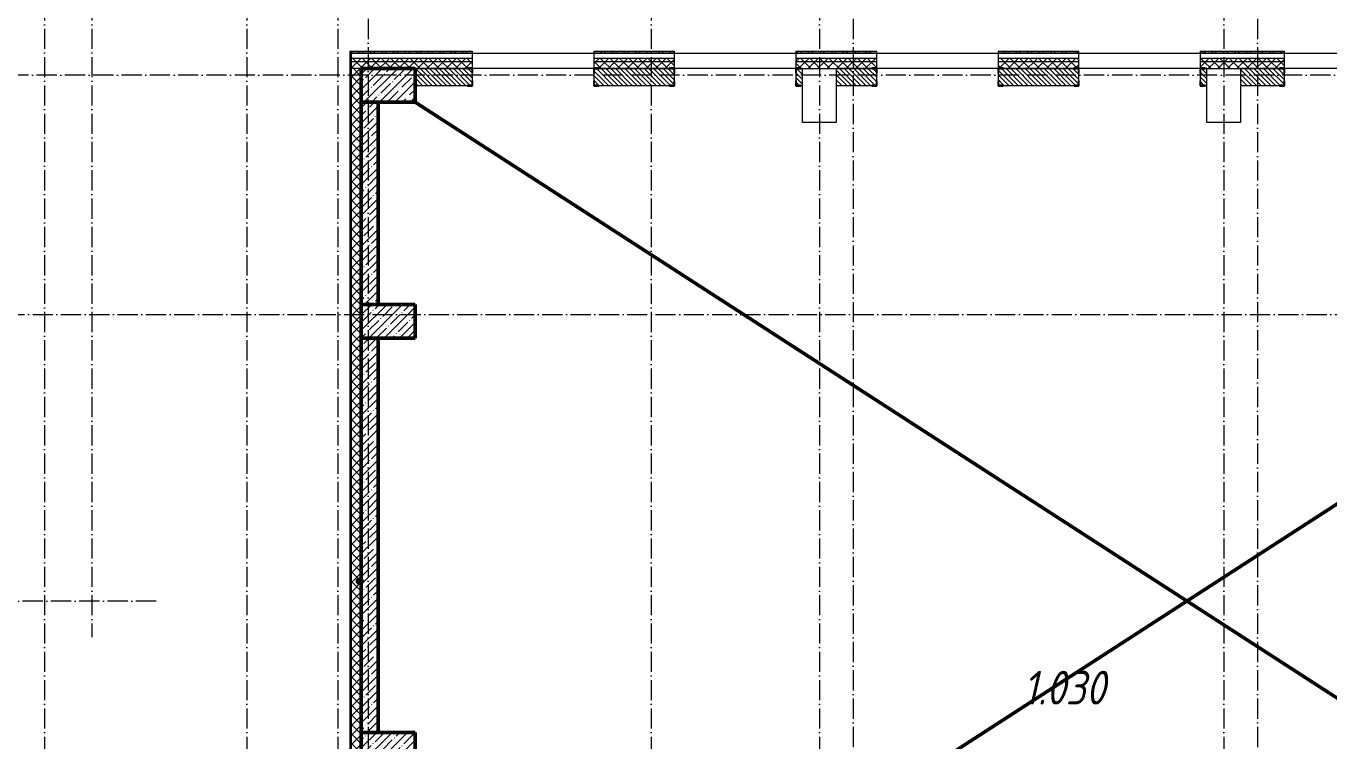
# Model space of a CAD drawing. Header units: millimetres. Extents: x -17017 to 628417, y -109036 to 199237.
# Drawn here: x 328996 to 348332, y -11157 to -552 of the extents above; entities that cross this region are included whole.
import ezdxf

# ---------------------------------------------------------------- set-up
doc = ezdxf.new("R2010")
doc.units = ezdxf.units.MM
doc.linetypes.add('50_200_ШТРИХ_1Т_ш5_п1_п1_', pattern=[700, 500, -100, 0, -100])
for name, color, linetype, lineweight in [('A-DETL-____-OTLN-1', 7, 'Continuous', 50), ('A-GENM-____-MCUT', 7, 'Continuous', 25), ('A-GENM-____-OTLN-1', 7, 'Continuous', 25), ('A-WALL-____-MCUT', 7, 'Continuous', 13), ('A-WALL-____-MCUT-1', 7, 'Continuous', 9), ('A-WALL-____-MCUT-2', 7, 'Continuous', 50), ('A-WALL-____-OTLN', 7, 'Continuous', 9), ('A-WALL-____-PATT-1', 7, 'Continuous', 9), ('A-WALL-FNSH-MCUT-1', 7, 'Continuous', 9), ('G-____-____-TEXT', 7, 'Continuous', 9), ('S-COLS-____-MCUT', 7, 'Continuous', 50), ('S-COLS-____-OTLN', 7, 'Continuous', 9), ('S-GRID-____-OTLN-1', 7, '50_200_ШТРИХ_1Т_ш5_п1_п1_', 9), ('Марки помещений', 7, 'Continuous', 9), ('стяжа', 7, 'Continuous', 30)]:
    doc.layers.add(name, color=color, linetype=linetype, lineweight=lineweight)
doc.styles.add('ISOCPEUR_I_2', font='isocpeui.ttf', dxfattribs={"width": 0.85, "height": 2.3})
pattern_1 = [(135, (283770.707, -86863.456), (-35.35534, -35.35534), [])]
pattern_2 = [(45, (283770.71, -86863.46), (-70.71068, 70.71068), []), (135, (283770.71, -86863.46), (-70.71068, -70.71068), [])]
pattern_3 = [(45, (283770.7, -86863.46), (-114.04925, 114.04925), []), (45, (283884.76, -86863.46), (-114.04925, 114.04925), [201.612, -40.322, 3.353, -36.97])]
pattern_4 = [(45, (283770.71, -86863.46), (-85.53659, 85.53659), []), (45, (283827.73, -86863.46), (-85.53659, 85.53659), [])]

# ---------------------------------------------------------------- blocks, each defined once
blk = doc.blocks.new('BSC_Колонна _Прямоугольная - 500х800-V12-АР1_План отверстий 3 этажа в осях 1-64_Ю-ЯЯ')
at = {"layer": 'S-COLS-____-OTLN'}
h = blk.add_hatch(dxfattribs=at)
h.set_pattern_fill('FP_18', color=256, style=0, pattern_type=2)
h.set_pattern_definition([(315, (-85431.04, 50600), (114.04925, 114.04925), []), (315, (-85431.04, 50485.95), (114.04925, 114.04925), [201.613, -40.323, 3.353, -36.97])])
h.paths.add_polyline_path([(-250, 400), (-250, -400), (250, -400), (250, 400)], flags=0)
at = {"layer": 'S-COLS-____-MCUT'}
for p, q in [((250, 400), (-250, 400)), ((-250, 400), (-250, -400)), ((250, -400), (250, 400)), ((-250, -400), (250, -400))]:
    blk.add_line(p, q, dxfattribs=at)
blk = doc.blocks.new('BSC_Колонна _Прямоугольная - 500х800-V75-АР1_План отверстий 3 этажа в осях 1-64_Ю-ЯЯ')
at = {"layer": 'S-COLS-____-OTLN'}
h = blk.add_hatch(dxfattribs=at)
h.set_pattern_fill('FP_84', color=256, style=0, pattern_type=2)
h.set_pattern_definition([(315, (-81931.04, 50600), (114.04925, 114.04925), []), (315, (-81931.04, 50485.95), (114.04925, 114.04925), [201.613, -40.323, 3.353, -36.97])])
h.paths.add_polyline_path([(-250, -400), (250, -400), (250, 400), (-250, 400)], flags=0)
at = {"layer": 'S-COLS-____-MCUT'}
for p, q in [((250, 400), (-250, 400)), ((-250, 400), (-250, -400)), ((250, -400), (250, 400)), ((-250, -400), (250, -400))]:
    blk.add_line(p, q, dxfattribs=at)
blk = doc.blocks.new('BSC_Колонна _Прямоугольная - 500х800-V76-АР1_План отверстий 3 этажа в осях 1-64_Ю-ЯЯ')
at = {"layer": 'S-COLS-____-OTLN'}
h = blk.add_hatch(dxfattribs=at)
h.set_pattern_fill('FP_85', color=256, style=0, pattern_type=2)
h.set_pattern_definition([(315, (-75581.04, 50600), (114.04925, 114.04925), []), (315, (-75581.04, 50485.95), (114.04925, 114.04925), [201.613, -40.323, 3.353, -36.97])])
h.paths.add_polyline_path([(-250, -400), (250, -400), (250, 400), (-250, 400)], flags=0)
at = {"layer": 'S-COLS-____-MCUT'}
for p, q in [((250, 400), (-250, 400)), ((-250, 400), (-250, -400)), ((250, -400), (250, 400)), ((-250, -400), (250, -400))]:
    blk.add_line(p, q, dxfattribs=at)
blk = doc.blocks.new('BSC_Колонна _Прямоугольная - 500х800-25984400-АР1_План отверстий 3 этажа в осях 1-64_Ю-ЯЯ')
at = {"layer": 'S-COLS-____-OTLN'}
for p, q in [((-250, 400), (250, 400)), ((-250, -150), (-250, 400)), ((250, 400), (250, -150))]:
    blk.add_line(p, q, dxfattribs=at)
blk = doc.blocks.new('Фахверк_СКБ_Уголок - 250_2160-27509414-АР1_План отверстий 3 этажа в осях 1-64_Ю-ЯЯ')
at = {"layer": 'A-GENM-____-MCUT'}
for p, q in [((200, 181), (125, 181)), ((125, 181), (125, 106)), ((125, 106), (131, 106)), ((131, 106), (131, 175)), ((131, 175), (200, 175)), ((200, 175), (200, 181)), ((131, -6), (125, -6)), ((125, -6), (125, -81)), ((125, -81), (200, -81)), ((131, -75), (131, -6)), ((200, -75), (131, -75)), ((200, -81), (200, -75))]:
    blk.add_line(p, q, dxfattribs=at)
blk = doc.blocks.new('Фахверк_СКБ_Уголок - 250_2160_1-27509452-АР1_План отверстий 3 этажа в осях 1-64_Ю-ЯЯ')
at = {"layer": 'A-GENM-____-MCUT'}
for p, q in [((200, 181), (125, 181)), ((125, 181), (125, 106)), ((125, 106), (131, 106)), ((131, 106), (131, 175)), ((131, 175), (200, 175)), ((200, 175), (200, 181)), ((131, -6), (125, -6)), ((125, -6), (125, -81)), ((125, -81), (200, -81)), ((131, -75), (131, -6)), ((200, -75), (131, -75)), ((200, -81), (200, -75))]:
    blk.add_line(p, q, dxfattribs=at)
blk = doc.blocks.new('3эт')
at = {"layer": 'S-GRID-____-OTLN-1', "color": 251, "ltscale": 0.6, "true_color": 0x636466}
for p, q in [((329270.7, 4029.4), (329270.7, -33971.9)), ((329970.7, 4029.4), (329970.7, -9616.1)), ((332270.7, 4029.4), (332270.7, -33971.9)), ((333620.7, 4029.4), (333620.7, -20188)), ((338270.7, 4029.4), (338270.7, -33971.9)), ((340770.7, 4029.4), (340770.7, -33971.9)), ((346770.7, 4029.4), (346770.7, -33971.9)), ((334070.7, 3756), (334070.7, -20188)), ((341270.7, 3756), (341270.7, -33823.9)), ((347270.7, 3756), (347270.7, -33828.9)), ((387845.1, -1282.4), (279101.9, -1282.4)), ((279101.9, -4832.4), (387845.1, -4832.4)), ((330925.3, -9082.4), (279101.9, -9082.4))]:
    blk.add_line(p, q, dxfattribs=at)

msp = doc.modelspace()

# ---------------------------------------------------------------- hatches: boundary and pattern name
at = {"layer": 'A-WALL-____-PATT-1'}
h = msp.add_hatch(dxfattribs=at)
h.set_pattern_fill('FP_6', color=256, style=0, pattern_type=2)
h.set_pattern_definition(pattern_4)
h.paths.add_polyline_path([(333936, -952), (333936, -932), (333802, -932), (333802, -952)], flags=0)
h = msp.add_hatch(dxfattribs=at)
h.set_pattern_fill('FP_6', color=256, style=0, pattern_type=2)
h.set_pattern_definition(pattern_4)
h.paths.add_polyline_path([(358486, -952), (358486, -932), (355471, -932), (355471, -952), (357990, -952)], flags=0)
h.paths.add_polyline_path([(352471, -952), (353671, -952), (353671, -932), (352471, -932)], flags=0)
h.paths.add_polyline_path([(347671, -952), (347671, -932), (346421, -932), (346421, -952), (347385, -952)], flags=0)
h.paths.add_polyline_path([(349471, -952), (350671, -952), (350671, -932), (349471, -932)], flags=0)
h.paths.add_polyline_path([(344621, -952), (344621, -932), (343421, -932), (343421, -952), (343850, -952)], flags=0)
h.paths.add_polyline_path([(340421, -952), (341621, -952), (341621, -932), (340421, -932)], flags=0)
h.paths.add_polyline_path([(338621, -952), (338621, -932), (337421, -932), (337421, -952)], flags=0)
h.paths.add_polyline_path([(335621, -952), (335621, -932), (333936, -932), (333936, -952)], flags=0)
h = msp.add_hatch(dxfattribs=at)
h.set_pattern_fill('FP_4', color=256, style=0, pattern_type=2)
h.set_pattern_definition(pattern_2)
h.paths.add_polyline_path([(385251, -1082), (385251, -1032), (378271, -1032), (378271, -1082), (382735, -1082)], flags=0)
h.paths.add_polyline_path([(377271, -1082), (377271, -1032), (375521, -1032), (375521, -1082), (375665, -1082)], flags=0)
h.paths.add_polyline_path([(369596, -1082), (370721, -1082), (370721, -1032), (369596, -1032)], flags=0)
h.paths.add_polyline_path([(367796, -1082), (367796, -1032), (366671, -1032), (366671, -1082), (367711, -1082)], flags=0)
h.paths.add_polyline_path([(364176, -1082), (364871, -1082), (364871, -1032), (363821, -1032), (363821, -1082)], flags=0)
h.paths.add_polyline_path([(360821, -1082), (362021, -1082), (362021, -1032), (360821, -1032)], flags=0)
h.paths.add_polyline_path([(359021, -1082), (359021, -1032), (355471, -1032), (355471, -1082), (357990, -1082)], flags=0)
h.paths.add_polyline_path([(353671, -1082), (353671, -1032), (352471, -1032), (352471, -1082)], flags=0)
h.paths.add_polyline_path([(347671, -1082), (347671, -1032), (346421, -1032), (346421, -1082), (347385, -1082)], flags=0)
h.paths.add_polyline_path([(349471, -1082), (350671, -1082), (350671, -1032), (349471, -1032)], flags=0)
h.paths.add_polyline_path([(341621, -1082), (341621, -1032), (340421, -1032), (340421, -1082)], flags=0)
h.paths.add_polyline_path([(344621, -1082), (344621, -1032), (343421, -1032), (343421, -1082), (343850, -1082)], flags=0)
h.paths.add_polyline_path([(338621, -1082), (338621, -1032), (337421, -1032), (337421, -1082)], flags=0)
h.paths.add_polyline_path([(335621, -1082), (335621, -1032), (333821, -1032), (333821, -1082)], flags=0)
h = msp.add_hatch(dxfattribs=at)
h.set_pattern_fill('FP_4', color=256, style=0, pattern_type=2)
h.set_pattern_definition(pattern_2)
h.paths.add_polyline_path([(385171, -1182), (385251, -1182), (385251, -1082), (378271, -1082), (378271, -1182), (385121, -1182)], flags=0)
h.paths.add_polyline_path([(377271, -1182), (377271, -1082), (375521, -1082), (375521, -1176), (375596, -1176), (375596, -1182), (376771, -1182)], flags=0)
h.paths.add_polyline_path([(367721, -1182), (367721, -1176), (367796, -1176), (367796, -1082), (366671, -1082), (366671, -1182), (367711, -1182)], flags=0)
h.paths.add_polyline_path([(370362, -1182), (370646, -1182), (370646, -1176), (370721, -1176), (370721, -1082), (369596, -1082), (369596, -1176), (369671, -1176), (369671, -1182)], flags=0)
h.paths.add_polyline_path([(364796, -1182), (364796, -1176), (364871, -1176), (364871, -1082), (363821, -1082), (363821, -1176), (363896, -1176), (363896, -1182), (364176, -1182)], flags=0)
h.paths.add_polyline_path([(361946, -1182), (361946, -1176), (362021, -1176), (362021, -1082), (360821, -1082), (360821, -1176), (360896, -1176), (360896, -1182), (361771, -1182)], flags=0)
h.paths.add_polyline_path([(359021, -1182), (359021, -1082), (355471, -1082), (355471, -1176), (355546, -1176), (355546, -1182), (358521, -1182)], flags=0)
h.paths.add_polyline_path([(352971, -1182), (353596, -1182), (353596, -1176), (353671, -1176), (353671, -1082), (352471, -1082), (352471, -1182)], flags=0)
h.paths.add_polyline_path([(347021, -1182), (347596, -1182), (347596, -1176), (347671, -1176), (347671, -1082), (346421, -1082), (346421, -1176), (346496, -1176), (346496, -1182), (346521, -1182)], flags=0)
h.paths.add_polyline_path([(349546, -1182), (350596, -1182), (350596, -1176), (350671, -1176), (350671, -1082), (349471, -1082), (349471, -1176), (349546, -1176)], flags=0)
h.paths.add_polyline_path([(343850, -1182), (344546, -1182), (344546, -1176), (344621, -1176), (344621, -1082), (343421, -1082), (343421, -1176), (343496, -1176), (343496, -1182)], flags=0)
h.paths.add_polyline_path([(341546, -1182), (341546, -1176), (341621, -1176), (341621, -1082), (340421, -1082), (340421, -1176), (340496, -1176), (340496, -1182), (341021, -1182)], flags=0)
h.paths.add_polyline_path([(337496, -1182), (338546, -1182), (338546, -1176), (338621, -1176), (338621, -1082), (337421, -1082), (337421, -1176), (337496, -1176)], flags=0)
h.paths.add_polyline_path([(335546, -1182), (335546, -1176), (335621, -1176), (335621, -1082), (333821, -1082), (333821, -1182), (334771, -1182)], flags=0)
h = msp.add_hatch(dxfattribs=at)
h.set_pattern_fill('FP_4', color=256, style=0, pattern_type=2)
h.set_pattern_definition(pattern_2)
h.paths.add_polyline_path([(333971, -19082), (333971, -1182), (333821, -1182), (333821, -19082)], flags=0)
h = msp.add_hatch(dxfattribs=at)
h.set_pattern_fill('FP_9', color=256, style=0, pattern_type=2)
h.set_pattern_definition(pattern_1)
h.paths.add_polyline_path([(340496, -1432), (340521, -1432), (340521, -1182), (340427, -1182), (340427, -1251), (340421, -1251), (340421, -1363), (340427, -1363), (340427, -1432)], flags=0)
h.paths.add_polyline_path([(338615, -1432), (338615, -1363), (338621, -1363), (338621, -1251), (338615, -1251), (338615, -1182), (337427, -1182), (337427, -1251), (337421, -1251), (337421, -1363), (337427, -1363), (337427, -1432), (338546, -1432)], flags=0)
h.paths.add_polyline_path([(335615, -1432), (335615, -1363), (335621, -1363), (335621, -1251), (335615, -1251), (335615, -1182), (334771, -1182), (334771, -1432), (335546, -1432)], flags=0)
h = msp.add_hatch(dxfattribs=at)
h.set_pattern_fill('FP_9', color=256, style=0, pattern_type=2)
h.set_pattern_definition(pattern_1)
h.paths.add_polyline_path([(341615, -1432), (341615, -1363), (341621, -1363), (341621, -1251), (341615, -1251), (341615, -1182), (341021, -1182), (341021, -1432), (341546, -1432)], flags=0)
h.paths.add_polyline_path([(344546, -1432), (344615, -1432), (344615, -1363), (344621, -1363), (344621, -1251), (344615, -1251), (344615, -1182), (343427, -1182), (343427, -1251), (343421, -1251), (343421, -1363), (343427, -1363), (343427, -1432), (343850, -1432)], flags=0)
h.paths.add_polyline_path([(346496, -1432), (346521, -1432), (346521, -1182), (346427, -1182), (346427, -1251), (346421, -1251), (346421, -1363), (346427, -1363), (346427, -1432)], flags=0)
h = msp.add_hatch(dxfattribs=at)
h.set_pattern_fill('FP_9', color=256, style=0, pattern_type=2)
h.set_pattern_definition(pattern_1)
h.paths.add_polyline_path([(350665, -1432), (350665, -1363), (350671, -1363), (350671, -1251), (350665, -1251), (350665, -1182), (349477, -1182), (349477, -1251), (349471, -1251), (349471, -1363), (349477, -1363), (349477, -1432), (350596, -1432)], flags=0)
h.paths.add_polyline_path([(347385, -1432), (347665, -1432), (347665, -1363), (347671, -1363), (347671, -1251), (347665, -1251), (347665, -1182), (347021, -1182), (347021, -1432)], flags=0)
h = msp.add_hatch(dxfattribs=at)
h.set_pattern_fill('FP_12', color=256, style=0, pattern_type=2)
h.set_pattern_definition(pattern_3)
h.paths.add_polyline_path([(334221, -4682), (334221, -1682), (333971, -1682), (333971, -4682)], flags=0)
h = msp.add_hatch(dxfattribs=at)
h.set_pattern_fill('FP_12', color=256, style=0, pattern_type=2)
h.set_pattern_definition(pattern_3)
h.paths.add_polyline_path([(334221, -11032), (334221, -5182), (333971, -5182), (333971, -11032)], flags=0)
at = {"layer": 'G-____-____-TEXT'}
h = msp.add_hatch(color=256, dxfattribs=at)
edge = h.paths.add_edge_path(flags=0)
edge.add_arc((333948, -8789), 50, 0, 360)

# ---------------------------------------------------------------- linework, layer by layer
at = {"layer": 'A-DETL-____-OTLN-1'}
for p, q in [((334771, -1682), (357671, -16482)), ((357671, -1682), (334771, -16482))]:
    msp.add_line(p, q, dxfattribs=at)
at = {"layer": 'A-WALL-____-MCUT'}
for p, q in [((335621, -952), (333821, -952)), ((333821, -952), (333821, -1182)), ((335621, -1176), (335621, -952)), ((338621, -952), (337421, -952)), ((337421, -952), (337421, -1176)), ((338621, -1176), (338621, -952)), ((341621, -952), (340421, -952)), ((340421, -952), (340421, -1176)), ((341621, -1176), (341621, -952)), ((344621, -952), (343421, -952)), ((343421, -952), (343421, -1176)), ((344621, -1176), (344621, -952)), ((347671, -952), (346421, -952)), ((346421, -952), (346421, -1176)), ((347671, -1176), (347671, -952)), ((333971, -1182), (333821, -1182)), ((335621, -1363), (335621, -1251)), ((337421, -1251), (337421, -1363)), ((338621, -1363), (338621, -1251)), ((340421, -1251), (340421, -1363)), ((340521, -1432), (340521, -1182)), ((340521, -1182), (341021, -1182)), ((341021, -1182), (341021, -1432)), ((341621, -1363), (341621, -1251)), ((343421, -1251), (343421, -1363)), ((344621, -1363), (344621, -1251)), ((346421, -1251), (346421, -1363)), ((346521, -1182), (347021, -1182)), ((346521, -1432), (346521, -1182)), ((347021, -1182), (347021, -1432)), ((347671, -1363), (347671, -1251)), ((334771, -1432), (335546, -1432)), ((337496, -1432), (338546, -1432)), ((340496, -1432), (340521, -1432)), ((341021, -1432), (341546, -1432)), ((343496, -1432), (344546, -1432)), ((346496, -1432), (346521, -1432)), ((347021, -1432), (347596, -1432))]:
    msp.add_line(p, q, dxfattribs=at)
at = {"layer": 'A-WALL-____-MCUT-1'}
for p, q in [((333809, -932), (333809, -18920)), ((333815, -932), (333815, -18926)), ((335621, -1032), (333821, -1032)), ((335621, -1082), (333821, -1082)), ((338621, -1032), (337421, -1032)), ((338621, -1082), (337421, -1082)), ((341621, -1032), (340421, -1032)), ((341621, -1082), (340421, -1082)), ((344621, -1032), (343421, -1032)), ((344621, -1082), (343421, -1082)), ((347671, -1032), (346421, -1032)), ((347671, -1082), (346421, -1082)), ((333821, -1182), (333821, -18932)), ((335546, -1182), (334771, -1182)), ((334771, -1182), (335546, -1182)), ((338546, -1182), (337496, -1182)), ((337496, -1182), (338546, -1182)), ((340521, -1182), (340496, -1182)), ((340496, -1182), (340521, -1182)), ((341021, -1182), (341546, -1182)), ((341546, -1182), (341021, -1182)), ((343496, -1182), (344546, -1182)), ((344546, -1182), (343496, -1182)), ((346496, -1182), (346521, -1182)), ((346521, -1182), (346496, -1182)), ((347021, -1182), (347596, -1182)), ((347596, -1182), (347021, -1182))]:
    msp.add_line(p, q, dxfattribs=at)
at = {"layer": 'A-WALL-____-MCUT-2'}
for p, q in [((333971, -1682), (333971, -4682)), ((334221, -4682), (334221, -1682)), ((333971, -5182), (333971, -11032)), ((334221, -11032), (334221, -5182))]:
    msp.add_line(p, q, dxfattribs=at)
at = {"layer": 'A-WALL-____-OTLN'}
for p, q in [((335621, -952), (337421, -952)), ((338621, -952), (340421, -952)), ((341621, -952), (343421, -952)), ((344621, -952), (346421, -952)), ((347671, -952), (349471, -952)), ((337421, -1182), (335621, -1182)), ((340421, -1182), (338621, -1182)), ((343421, -1182), (341621, -1182)), ((346421, -1182), (344621, -1182)), ((349471, -1182), (347671, -1182))]:
    msp.add_line(p, q, dxfattribs=at)
at = {"layer": 'A-WALL-FNSH-MCUT-1'}
for p, q in [((333801, -932), (333801, -18912)), ((335621, -932), (333801, -932)), ((333802, -932), (333802, -952)), ((333802, -952), (335621, -952)), ((333821, -952), (333821, -932)), ((333936, -952), (333936, -932)), ((335621, -952), (335621, -932)), ((338621, -932), (337421, -932)), ((337421, -932), (337421, -952)), ((337421, -952), (338621, -952)), ((338621, -952), (338621, -932)), ((341621, -932), (340421, -932)), ((340421, -932), (340421, -952)), ((340421, -952), (341621, -952)), ((341621, -952), (341621, -932)), ((344621, -932), (343421, -932)), ((343421, -932), (343421, -952)), ((343421, -952), (344621, -952)), ((344621, -952), (344621, -932)), ((347671, -932), (346421, -932)), ((346421, -932), (346421, -952)), ((346421, -952), (347671, -952)), ((347671, -952), (347671, -932))]:
    msp.add_line(p, q, dxfattribs=at)
at = {"layer": 'G-____-____-TEXT'}
msp.add_circle((333948, -8789), 50, dxfattribs=at)

# ---------------------------------------------------------------- block references
at = {"layer": 'A-GENM-____-OTLN-1', "rotation": 180}
for p in [(335746, -1257), (338746, -1257), (341746, -1257), (344746, -1257), (347796, -1257)]:
    msp.add_blockref('Фахверк_СКБ_Уголок - 250_2160-27509414-АР1_План отверстий 3 этажа в осях 1-64_Ю-ЯЯ', p, dxfattribs=at)
at = {"layer": 'A-GENM-____-OTLN-1'}
for name, p in [('Фахверк_СКБ_Уголок - 250_2160-27509414-АР1_План отверстий 3 этажа в осях 1-64_Ю-ЯЯ', (337296, -1357)), ('Фахверк_СКБ_Уголок - 250_2160_1-27509452-АР1_План отверстий 3 этажа в осях 1-64_Ю-ЯЯ', (340296, -1357)), ('Фахверк_СКБ_Уголок - 250_2160-27509414-АР1_План отверстий 3 этажа в осях 1-64_Ю-ЯЯ', (343296, -1357)), ('Фахверк_СКБ_Уголок - 250_2160_1-27509452-АР1_План отверстий 3 этажа в осях 1-64_Ю-ЯЯ', (346296, -1357))]:
    msp.add_blockref(name, p, dxfattribs=at)
at = {"layer": 'S-COLS-____-OTLN'}
for name, p, rotation in [('BSC_Колонна _Прямоугольная - 500х800-V12-АР1_План отверстий 3 этажа в осях 1-64_Ю-ЯЯ', (334371, -1432), 89.9999999999999), ('BSC_Колонна _Прямоугольная - 500х800-25984400-АР1_План отверстий 3 этажа в осях 1-64_Ю-ЯЯ', (340771, -1582), 180), ('BSC_Колонна _Прямоугольная - 500х800-25984400-АР1_План отверстий 3 этажа в осях 1-64_Ю-ЯЯ', (346771, -1582), 180), ('BSC_Колонна _Прямоугольная - 500х800-V75-АР1_План отверстий 3 этажа в осях 1-64_Ю-ЯЯ', (334371, -4932), 89.9999999999999), ('BSC_Колонна _Прямоугольная - 500х800-V76-АР1_План отверстий 3 этажа в осях 1-64_Ю-ЯЯ', (334371, -11282), 89.9999999999999)]:
    msp.add_blockref(name, p, dxfattribs=dict(at, rotation=rotation))
at = {"layer": 'стяжа'}
msp.add_blockref('3эт', (0, 0), dxfattribs=at)

# ---------------------------------------------------------------- texts
at = {"layer": 'Марки помещений', "insert": (343796, -10117), "char_height": 500, "width": 737.55, "attachment_point": 1, "style": 'ISOCPEUR_I_2'}
msp.add_mtext('1.030', dxfattribs=at)

doc.saveas('drawing.dxf')
